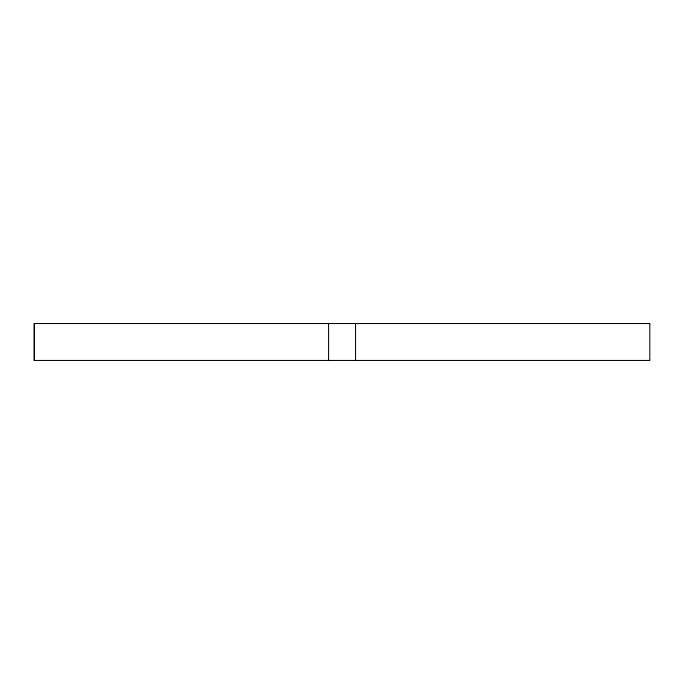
<?xml version="1.0" encoding="UTF-8"?>
<svg xmlns="http://www.w3.org/2000/svg" width="684" height="684" viewBox="0 0 684 684"><rect width="100%" height="100%" fill="white"/><g stroke="black" fill="none" stroke-linecap="round" stroke-linejoin="round"><path stroke-width="1.03" d="M355.56 323.541L355.56 360.459M328.585 323.541L328.585 360.459M34.354 323.541L34.354 360.459M649.8 323.541L34.2 323.541L34.2 360.459L649.8 360.459L649.8 323.541"/></g></svg>
